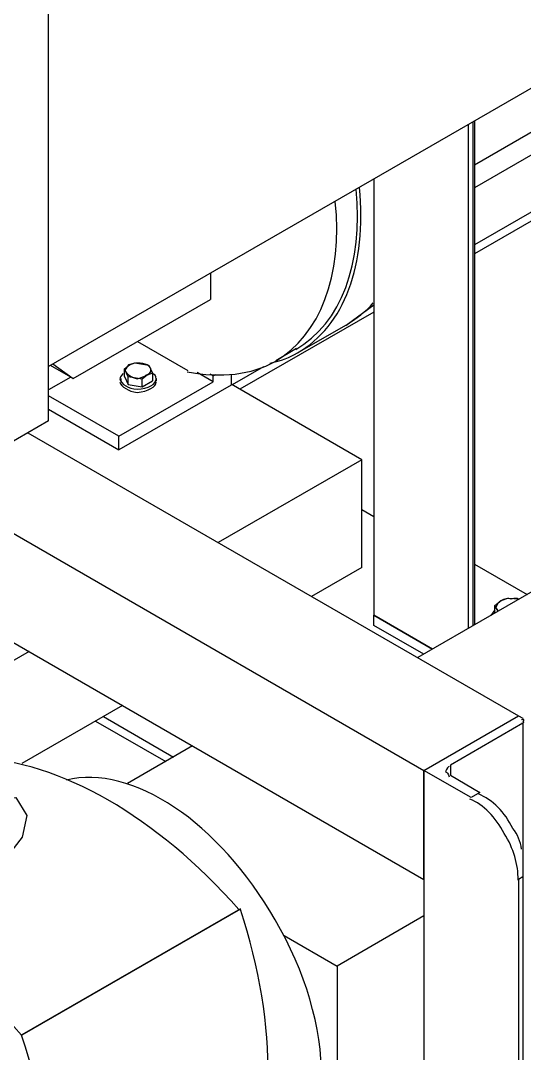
# Model space of a CAD drawing. Header units: inches. Extents: x 0.3 to 33.8, y 15.5 to 37.1.
# Drawn here: x 22.988 to 24.497, y 23.044 to 26.14 of the extents above; entities that cross this region are included whole.
import ezdxf

# ---------------------------------------------------------------- set-up
doc = ezdxf.new("R2010")
doc.units = ezdxf.units.IN
doc.header["$MEASUREMENT"] = 0

# ---------------------------------------------------------------- blocks, each defined once
blk = doc.blocks.new('60298_1')
at = {"transparency": 33554687}
for points in [[(23.071, 24.9399), (23.071, 28.7515)], [(25.0928, 26.2707), (23.071, 25.1036)], [(25.0804, 26.1308), (24.3476, 25.7073)], [(25.1103, 26.0791), (24.3476, 25.6386)], [(25.0907, 25.8968), (24.3476, 25.4677)], [(25.0804, 25.8638), (24.3476, 25.4408)], [(24.3285, 25.8297), (24.3285, 24.3177)], [(24.3419, 25.8374), (24.3419, 24.3254)], [(24.3476, 25.8405), (24.3476, 24.3285)], [(24.0455, 25.666), (24.0455, 24.3579), (24.2216, 24.2557)], [(23.556, 25.3835), (23.556, 25.304)], [(23.1454, 25.0675), (23.556, 25.304)], [(24.0455, 25.2663), (23.6443, 25.0349)], [(23.9624, 25.2276), (24.0455, 25.2885)], [(23.9624, 25.2276), (23.8209, 25.146)], [(21.9752, 25.1749), (24.1958, 23.8926)], [(23.338, 25.1785), (23.4888, 25.0912)], [(23.8142, 25.1568), (23.7522, 25.1207)], [(23.0845, 25.1114), (23.1454, 25.0675)], [(23.2988, 25.0964), (23.3138, 25.1078)], [(23.3138, 25.1078), (23.3292, 25.114)], [(23.3292, 25.114), (23.3711, 25.1072)], [(23.1454, 25.0675), (23.0767, 25.1067)], [(23.3096, 25.0721), (23.2988, 25.0964)], [(23.2988, 25.0732), (23.2988, 25.0964)], [(23.3669, 25.0773), (23.3515, 25.0654)], [(23.3824, 25.083), (23.3669, 25.0773)], [(23.3711, 25.1072), (23.3824, 25.083)], [(23.3824, 25.083), (23.3824, 25.0602)], [(23.5647, 25.0577), (23.5162, 25.0856)], [(23.5647, 25.0752), (23.5554, 25.0804)], [(23.5647, 25.0752), (23.572, 25.0794)], [(23.6179, 25.0804), (23.6179, 25.0473)], [(23.715, 25.1026), (23.621, 25.0484)], [(23.1382, 25.0716), (23.071, 25.0329)], [(23.2817, 24.894), (23.5647, 25.0577)], [(23.6179, 25.0473), (23.2817, 24.8532)], [(23.2874, 25.067), (23.2874, 25.0592)], [(23.2988, 25.0732), (23.3096, 25.0494)], [(23.3515, 25.0654), (23.3096, 25.0721)], [(23.3096, 25.0494), (23.3096, 25.0721)], [(23.3096, 25.0494), (23.3515, 25.0427)], [(23.3515, 25.0427), (23.3515, 25.0654)], [(23.3515, 25.0427), (23.3824, 25.0602)], [(23.3938, 25.067), (23.3938, 25.0592)], [(23.5647, 25.0577), (23.5647, 25.0752)], [(24.0099, 24.8237), (23.6179, 25.0499)], [(23.2817, 24.894), (23.071, 25.0158)], [(21.6922, 25.0112), (24.1958, 23.5658), (24.1958, 23.8926)], [(23.071, 24.975), (23.2817, 24.8532)], [(23.071, 24.9399), (22.9471, 24.8681)], [(23.0096, 24.9048), (24.4788, 24.0563)], [(23.2817, 24.8532), (23.2817, 24.894)], [(24.0099, 24.8237), (23.5797, 24.5753)], [(24.0099, 24.501), (24.0099, 24.8237)], [(24.0099, 24.6745), (24.0455, 24.6538)], [(24.8212, 24.6022), (24.1777, 24.2304)], [(24.0099, 24.501), (23.8591, 24.4142)], [(24.3476, 24.5103), (24.5051, 24.4194)], [(24.4085, 24.3869), (24.4276, 24.4013)], [(24.4276, 24.4013), (24.4473, 24.4091)], [(24.4473, 24.4091), (24.4824, 24.4065)], [(24.4085, 24.3734), (24.3961, 24.3569)], [(24.4085, 24.3636), (24.4085, 24.3869)], [(24.4184, 24.3693), (24.4085, 24.3869)], [(24.2216, 24.2557), (24.0455, 24.3579)], [(24.0455, 24.3269), (24.0455, 24.3579)], [(24.1953, 24.2407), (24.0455, 24.3269)], [(23.0132, 24.2485), (20.4601, 22.7746)], [(23.2926, 24.0868), (22.991, 23.9128)], [(24.1958, 23.8926), (24.4788, 24.0563)], [(24.1958, 23.8926), (24.4788, 24.0563)], [(24.4788, 24.0563), (24.4922, 24.0486)], [(23.212, 24.0403), (23.4222, 23.919)], [(23.2353, 24.0538), (23.4454, 23.9324)], [(24.4922, 24.0336), (24.2753, 23.9081)], [(24.4922, 24.0336), (24.4922, 23.6582)], [(23.5028, 23.966), (23.3076, 23.8529)], [(24.2753, 23.9081), (24.2753, 23.8777)], [(24.1958, 23.8926), (24.1958, 21.9003)], [(24.3373, 23.8111), (24.1958, 23.8926)], [(24.2753, 23.8777), (24.3636, 23.8265)], [(22.9177, 23.621), (22.8562, 23.636), (22.8397, 23.6969), (22.8629, 23.7604), (22.9099, 23.8069), (22.9729, 23.8111), (23.006, 23.7568), (22.992, 23.6923), (22.9507, 23.6391)], [(24.3636, 23.8265), (24.3373, 23.8111)], [(24.4922, 23.6582), (24.4922, 23.5735)], [(24.4922, 23.5735), (24.4788, 23.5658)], [(24.4788, 23.5658), (24.4788, 21.7366), (24.4922, 21.7444)], [(24.4922, 23.5735), (24.4922, 21.7444), (24.4974, 21.7521)], [(23.6458, 23.4775), (22.991, 23.0994)], [(23.6463, 23.4769), (22.9915, 23.0989)], [(23.6463, 23.4769), (23.6463, 23.4769)], [(24.1958, 23.4563), (23.9355, 23.306)], [(23.777, 23.3974), (23.9355, 23.306)], [(23.9355, 23.306), (23.9355, 22.3729)], [(22.991, 23.0994), (22.991, 23.0994)]]:
    blk.add_lwpolyline(points, dxfattribs=at)
for points, knots in [([(23.7341, 25.1129), (23.7677, 25.1203), (23.7954, 25.1312), (23.8167, 25.1439), (23.9578, 25.225), (24.025, 25.4076), (24.0026, 25.6397)], [0, 0, 0, 0, 1, 1, 1, 2, 2, 2, 2]), ([(23.4862, 25.0871), (23.5886, 25.0684), (23.6792, 25.0786), (23.7496, 25.1181), (23.8859, 25.198), (23.9523, 25.3744), (23.9303, 25.5983)], [0, 0, 0, 0, 1, 1, 1, 2, 2, 2, 2]), ([(23.3107, 25.1078), (23.3071, 25.1039), (23.3032, 25.0984), (23.3003, 25.0923), (23.3032, 25.0807), (23.32, 25.071), (23.3365, 25.0664), (23.3507, 25.071), (23.3602, 25.0733), (23.3623, 25.0768)], [0, 0, 0, 0, 1, 1, 1, 2, 2, 2, 3, 3, 3, 3]), ([(23.3623, 25.0768), (23.3743, 25.0814), (23.3783, 25.0869), (23.3778, 25.0923), (23.3783, 25.1046), (23.3615, 25.1144), (23.3365, 25.1129), (23.3308, 25.1144), (23.3212, 25.1121), (23.3107, 25.1078)], [0, 0, 0, 0, 1, 1, 1, 2, 2, 2, 3, 3, 3, 3]), ([(23.2952, 25.0819), (23.2915, 25.0806), (23.2875, 25.074), (23.2848, 25.0664), (23.2875, 25.0502), (23.3113, 25.0364), (23.3365, 25.0355), (23.3701, 25.0364), (23.3939, 25.0502), (23.3933, 25.0664), (23.3939, 25.0743), (23.3895, 25.0813), (23.3778, 25.0819)], [0, 0, 0, 0, 1, 1, 1, 2, 2, 2, 3, 3, 3, 4, 4, 4, 4]), ([(23.2848, 25.0561), (23.2875, 25.0424), (23.3113, 25.0287), (23.3365, 25.0251), (23.3701, 25.0287), (23.3939, 25.0424), (23.3933, 25.0561)], [0, 0, 0, 0, 1, 1, 1, 2, 2, 2, 2]), ([(24.4261, 24.4003), (24.4193, 24.3966), (24.4144, 24.3897), (24.4106, 24.3796), (24.4144, 24.3782), (24.4161, 24.374), (24.4158, 24.3693)], [0, 0, 0, 0, 1, 1, 1, 2, 2, 2, 2]), ([(24.4777, 24.4054), (24.476, 24.4086), (24.4687, 24.4096), (24.4571, 24.4054), (24.4489, 24.4096), (24.4369, 24.4067), (24.4261, 24.4003)], [0, 0, 0, 0, 1, 1, 1, 2, 2, 2, 2]), ([(24.4881, 24.0336), (24.4958, 24.0357), (24.4978, 24.0384), (24.4932, 24.0388), (24.4978, 24.0442), (24.4958, 24.047), (24.4881, 24.044)], [0, 0, 0, 0, 1, 1, 1, 2, 2, 2, 2]), ([(24.2712, 23.9045), (24.2684, 23.9044), (24.2645, 23.8989), (24.2608, 23.889), (24.2645, 23.8874), (24.2684, 23.8819), (24.2712, 23.8735)], [0, 0, 0, 0, 1, 1, 1, 2, 2, 2, 2]), ([(23.889, 22.9698), (23.891, 23.1204), (23.8402, 23.2912), (23.7496, 23.4449), (23.5835, 23.7358), (23.3213, 23.9124), (23.1248, 23.8632)], [0, 0, 0, 0, 1, 1, 1, 2, 2, 2, 2]), ([(24.4881, 23.6567), (24.4853, 23.6795), (24.4758, 23.7008), (24.4622, 23.7186), (24.4375, 23.767), (24.4015, 23.805), (24.359, 23.8219)], [0, 0, 0, 0, 1, 1, 1, 2, 2, 2, 2]), ([(24.4777, 23.5637), (24.479, 23.6095), (24.4641, 23.6597), (24.4364, 23.7031), (24.411, 23.7517), (24.375, 23.7897), (24.3331, 23.8064)], [0, 0, 0, 0, 1, 1, 1, 2, 2, 2, 2]), ([(22.9337, 22.1901), (23.1241, 22.2998), (23.1241, 22.652), (22.9337, 22.975), (22.7479, 23.3036), (22.4429, 23.4797), (22.252, 23.3675)], [0, 0, 0, 0, 1, 1, 1, 2, 2, 2, 2])]:
    blk.add_open_spline(points, degree=3, knots=knots, dxfattribs=at)
for points in [[(23.8116, 25.1542), (23.9479, 25.2337), (24.0143, 25.4102), (23.9923, 25.6345)], [(23.9613, 25.2265), (23.9937, 25.2458), (24.0216, 25.2693), (24.044, 25.2937)], [(23.6412, 23.4759), (23.3942, 23.7541), (23.106, 23.9205), (22.8511, 23.9303)], [(22.9905, 23.0989), (22.7395, 23.3761), (22.4513, 23.5425), (22.1952, 23.5534)], [(23.7289, 22.9698), (23.7318, 23.1281), (23.7027, 23.3009), (23.6463, 23.4759)], [(23.0731, 22.5877), (23.0771, 22.7501), (23.048, 22.9229), (22.9905, 23.0989)]]:
    blk.add_open_spline(points, degree=3, dxfattribs=at)

msp = doc.modelspace()

# ---------------------------------------------------------------- block references
msp.add_blockref('60298_1', (0, 0))

doc.saveas('drawing.dxf')
